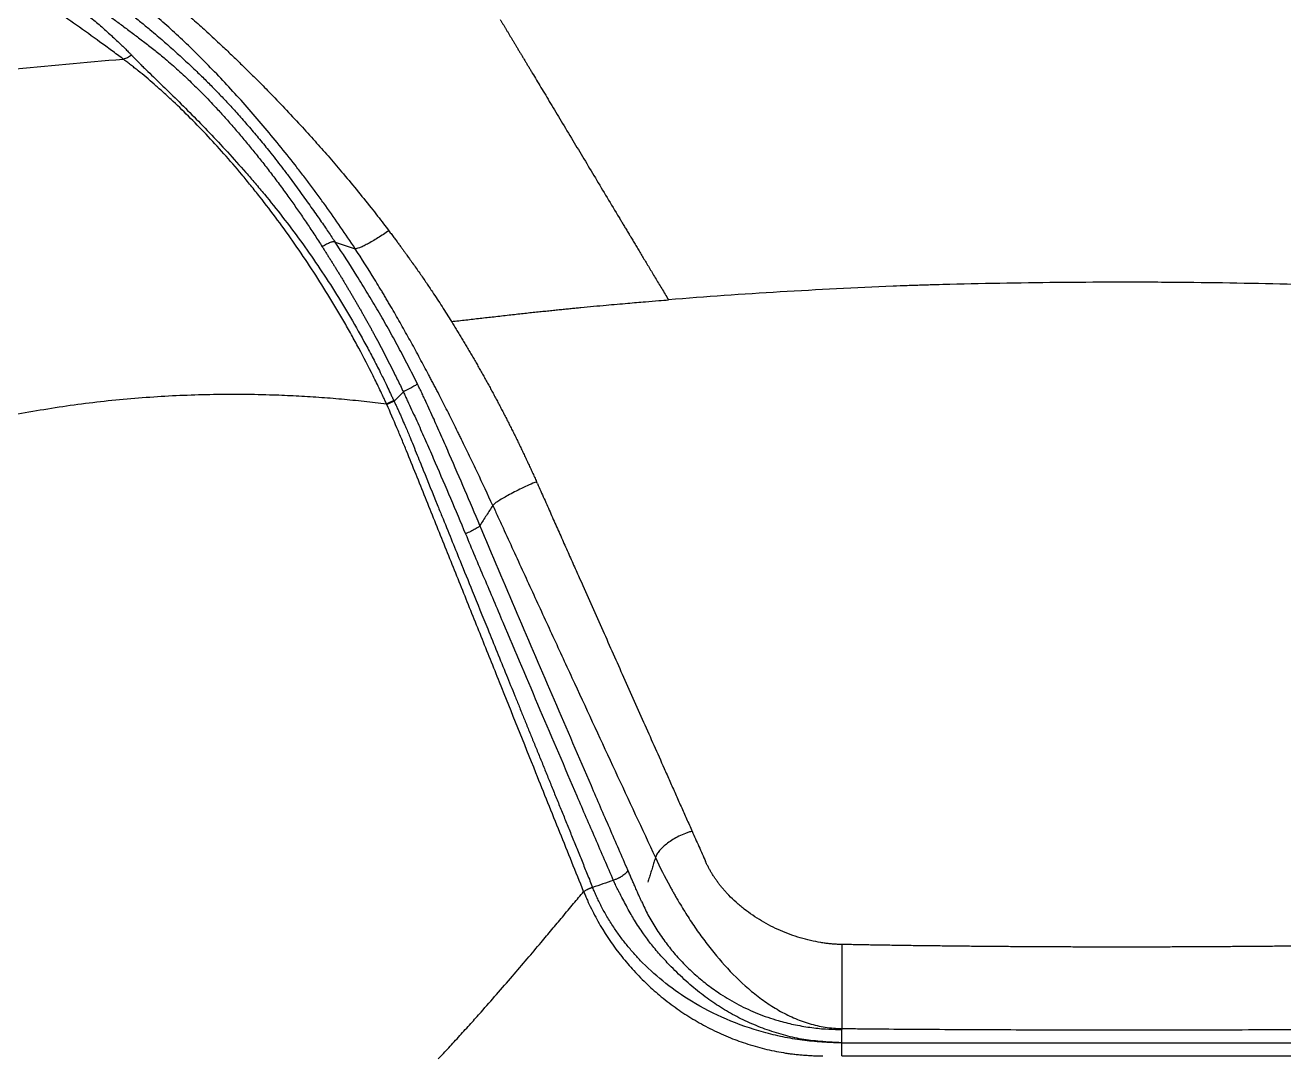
# Model space of a CAD drawing. Header units: inches. Extents: x 2 to 86, y -22 to 129.
# Drawn here: x 30.45 to 46.47, y 59.21 to 72.33 of the extents above; entities that cross this region are included whole.
import ezdxf

# ---------------------------------------------------------------- set-up
doc = ezdxf.new("R2010")
doc.units = ezdxf.units.IN
doc.header["$MEASUREMENT"] = 0
doc.layers.add('BDIM_CYAN', color=4, linetype='Continuous')

# ---------------------------------------------------------------- blocks, each defined once
blk = doc.blocks.new('2026 RHYTHM')
at = {"layer": 'BDIM_CYAN', "color": 3}
for p, q in [((32.893, 66.674), (32.775, 66.556)), ((38.435, 58.563), (38.473, 58.561))]:
    blk.add_line(p, q, dxfattribs=at)
at = {"layer": 'BDIM_CYAN', "color": 3, "flags": 128}
for points in [[(32.024, 68.581), (32.152, 68.539), (32.279, 68.497)], [(34.599, 65.509), (34.594, 65.52), (34.589, 65.532)]]:
    blk.add_lwpolyline(points, dxfattribs=at)
at = {"layer": 'BDIM_CYAN', "color": 3}
for points, knots in [([(28.421, 71.963), (28.44, 71.951), (28.479, 71.926), (28.536, 71.888), (28.593, 71.85), (28.651, 71.811), (28.708, 71.772), (28.766, 71.733), (28.823, 71.693), (28.881, 71.652), (28.938, 71.612), (28.996, 71.571), (29.054, 71.529), (29.112, 71.487), (29.17, 71.444), (29.229, 71.4), (29.29, 71.355), (29.352, 71.309), (29.414, 71.262), (29.476, 71.215), (29.54, 71.168), (29.603, 71.119), (29.667, 71.07), (29.732, 71.019), (29.797, 70.966), (29.896, 70.884), (30.028, 70.768), (30.194, 70.613), (30.361, 70.447), (30.51, 70.29), (30.64, 70.147), (30.752, 70.019), (30.864, 69.887), (30.976, 69.751), (31.089, 69.611), (31.201, 69.467), (31.312, 69.319), (31.403, 69.195), (31.473, 69.097), (31.522, 69.027), (31.571, 68.957), (31.62, 68.886), (31.668, 68.815), (31.717, 68.742), (31.765, 68.67), (31.813, 68.596), (31.844, 68.547), (31.86, 68.522)], [0, 0, 0, 0, 0.017855, 0.035712, 0.05357, 0.071429, 0.089288, 0.107147, 0.125006, 0.142863, 0.160719, 0.178576, 0.196433, 0.21429, 0.232148, 0.250006, 0.268757, 0.287509, 0.306262, 0.325016, 0.343769, 0.362515, 0.381257, 0.400002, 0.418753, 0.437506, 0.484386, 0.531264, 0.578135, 0.625002, 0.65625, 0.687501, 0.718752, 0.750004, 0.781255, 0.812502, 0.843745, 0.874992, 0.888884, 0.902778, 0.916671, 0.930565, 0.944458, 0.958348, 0.972236, 0.986121, 1, 1, 1, 1]), ([(28.617, 72.068), (28.631, 72.059), (28.659, 72.041), (28.701, 72.013), (28.744, 71.984), (28.788, 71.955), (28.832, 71.924), (28.877, 71.893), (28.922, 71.861), (28.968, 71.829), (29.056, 71.765), (29.206, 71.655), (29.385, 71.516), (29.545, 71.386), (29.659, 71.292), (29.754, 71.212), (29.858, 71.122), (29.978, 71.016), (30.121, 70.886), (30.256, 70.758), (30.385, 70.633), (30.508, 70.509), (30.632, 70.378), (30.759, 70.242), (30.886, 70.098), (31.015, 69.948), (31.122, 69.818), (31.239, 69.672), (31.34, 69.542), (31.466, 69.375), (31.562, 69.244), (31.652, 69.119), (31.716, 69.028), (31.777, 68.942), (31.834, 68.861), (31.887, 68.784), (31.936, 68.712), (31.981, 68.645), (32.01, 68.602), (32.024, 68.581)], [0, 0, 0, 0, 0.013169, 0.026512, 0.04003, 0.053727, 0.067605, 0.081669, 0.095921, 0.110365, 0.125005, 0.178038, 0.250006, 0.290157, 0.324422, 0.352726, 0.375008, 0.417277, 0.458955, 0.500008, 0.5347, 0.569754, 0.605154, 0.640892, 0.676954, 0.713329, 0.750005, 0.7679, 0.812501, 0.836078, 0.874999, 0.894398, 0.912719, 0.929964, 0.94613, 0.961218, 0.975226, 0.988153, 1, 1, 1, 1]), ([(28.308, 71.884), (28.324, 71.874), (28.354, 71.854), (28.4, 71.823), (28.446, 71.791), (28.492, 71.759), (28.537, 71.727), (28.583, 71.694), (28.629, 71.66), (28.674, 71.627), (28.719, 71.592), (28.765, 71.557), (28.81, 71.521), (28.855, 71.485), (28.931, 71.423), (29.039, 71.332), (29.153, 71.231), (29.242, 71.147), (29.303, 71.089), (29.356, 71.037), (29.395, 70.999), (29.42, 70.973), (29.432, 70.962), (29.435, 70.959)], [0, 0, 0, 0, 0.037467, 0.075092, 0.112874, 0.150814, 0.188914, 0.227174, 0.265595, 0.304178, 0.342924, 0.381834, 0.420909, 0.46015, 0.499559, 0.621684, 0.749625, 0.811057, 0.874804, 0.924905, 0.965424, 0.99046, 1, 1, 1, 1]), ([(32.279, 68.497), (32.158, 68.682), (32.002, 68.908), (31.809, 69.174), (31.728, 69.283), (31.663, 69.37), (31.597, 69.456), (31.481, 69.606), (31.314, 69.816), (31.042, 70.144), (30.698, 70.533), (30.353, 70.892), (30.081, 71.155), (29.881, 71.339), (29.687, 71.507), (29.499, 71.66), (29.32, 71.794), (29.207, 71.872), (29.153, 71.907)], [0, 0, 0, 0, 0.125, 0.15625, 0.1875, 0.203125, 0.21875, 0.25, 0.3125, 0.375, 0.5, 0.625, 0.6875, 0.75, 0.8125, 0.875, 0.9375, 1, 1, 1, 1]), ([(29.72, 71.839), (29.727, 71.832), (29.743, 71.82), (29.766, 71.801), (29.789, 71.781), (29.813, 71.762), (29.842, 71.738), (29.888, 71.699), (29.952, 71.645), (30.017, 71.589), (30.084, 71.531), (30.153, 71.471), (30.235, 71.398), (30.315, 71.326), (30.428, 71.224), (30.557, 71.104), (30.706, 70.963), (30.839, 70.835), (30.973, 70.703), (31.088, 70.588), (31.224, 70.449), (31.383, 70.284), (31.579, 70.075), (31.763, 69.872), (31.937, 69.674), (32.177, 69.395), (32.387, 69.139), (32.563, 68.915), (32.638, 68.818), (32.685, 68.756), (32.708, 68.726)], [0, 0, 0, 0, 0.0090012, 0.0179982, 0.0269916, 0.0359822, 0.0449707, 0.0598844, 0.0881364, 0.1152798, 0.1311771, 0.1598237, 0.1884594, 0.2170974, 0.2424854, 0.3031024, 0.3462832, 0.3894905, 0.4329771, 0.4764689, 0.5002638, 0.5641728, 0.6290395, 0.6883043, 0.7419965, 0.7980551, 0.9229147, 0.9509266, 0.9766205, 1, 1, 1, 1]), ([(29.326, 70.91), (29.277, 70.946), (29.228, 70.982), (29.13, 71.055), (29.081, 71.091), (28.933, 71.198), (28.834, 71.27), (28.634, 71.41), (28.534, 71.48), (28.383, 71.584), (28.333, 71.619), (28.232, 71.687), (28.182, 71.722), (28.131, 71.756)], [0, 0, 0, 0, 0.125, 0.125, 0.25, 0.25, 0.5, 0.5, 0.75, 0.75, 0.875, 0.875, 1, 1, 1, 1]), ([(34.125, 71.413), (34.131, 71.403), (34.143, 71.384), (34.161, 71.354), (34.179, 71.324), (34.197, 71.294), (34.216, 71.262), (34.235, 71.231), (34.254, 71.198), (34.274, 71.166), (34.294, 71.132), (34.314, 71.098), (34.335, 71.064), (34.356, 71.029), (34.377, 70.994), (34.399, 70.958), (34.421, 70.921), (34.443, 70.884), (34.465, 70.847), (34.488, 70.809), (34.511, 70.771), (34.562, 70.686), (34.645, 70.547), (34.768, 70.343), (34.903, 70.118), (35.045, 69.882), (35.191, 69.64), (35.336, 69.397), (35.486, 69.148), (35.597, 68.964), (35.666, 68.848), (35.693, 68.803), (35.721, 68.756), (35.751, 68.708), (35.781, 68.658), (35.812, 68.606), (35.844, 68.552), (35.877, 68.496), (35.912, 68.439), (35.947, 68.38), (35.983, 68.319), (36.021, 68.257), (36.059, 68.193), (36.099, 68.127), (36.14, 68.059), (36.181, 67.99), (36.224, 67.919), (36.253, 67.871), (36.268, 67.847)], [0, 0, 0, 0, 0.012518, 0.025028, 0.037531, 0.050027, 0.062518, 0.075006, 0.087492, 0.099979, 0.112468, 0.12496, 0.137457, 0.14996, 0.162468, 0.174985, 0.187509, 0.200042, 0.212584, 0.225138, 0.237702, 0.250279, 0.307536, 0.368298, 0.432565, 0.500433, 0.562584, 0.624931, 0.687489, 0.750264, 0.76084, 0.771799, 0.783142, 0.794869, 0.806982, 0.819481, 0.832366, 0.84564, 0.859303, 0.873356, 0.8878, 0.902637, 0.917868, 0.933495, 0.949519, 0.965943, 0.98277, 1, 1, 1, 1]), ([(20.914, 68.825), (20.929, 68.837), (20.965, 68.866), (21.067, 68.944), (21.212, 69.05), (21.56, 69.286), (22.344, 69.734), (23.385, 70.116), (24.472, 70.374), (25.166, 70.494), (25.719, 70.57), (26.14, 70.619), (26.507, 70.656), (26.72, 70.676), (26.819, 70.685), (27.047, 70.705), (27.379, 70.735), (28.191, 70.808), (28.84, 70.866), (29.326, 70.91)], [0.1411054, 0.1411054, 0.1411054, 0.1411054, 0.1428716, 0.1448247, 0.148731, 0.1526372, 0.1682622, 0.1995122, 0.2151372, 0.2307622, 0.2385747, 0.2463872, 0.2541997, 0.258106, 0.2600591, 0.2620122, 0.2776372, 0.2932622, 0.3396568, 0.3396568, 0.3396568, 0.3396568]), ([(29.435, 70.959), (29.418, 70.946), (29.4, 70.935), (29.364, 70.919), (29.345, 70.913), (29.326, 70.91)], [0, 0, 0, 0, 0.5, 0.5, 1, 1, 1, 1]), ([(32.678, 66.523), (32.672, 66.538), (32.665, 66.553), (32.651, 66.583), (32.644, 66.598), (32.623, 66.642), (32.609, 66.672), (32.566, 66.761), (32.537, 66.82), (32.449, 66.997), (32.389, 67.113), (32.295, 67.288), (32.264, 67.345), (32.2, 67.461), (32.167, 67.518), (32.069, 67.689), (32.001, 67.802), (31.865, 68.023), (31.796, 68.132), (31.655, 68.347), (31.584, 68.452), (31.367, 68.763), (31.218, 68.964), (31.028, 69.206), (30.989, 69.254), (30.913, 69.348), (30.875, 69.395), (30.761, 69.532), (30.684, 69.62), (30.457, 69.876), (30.306, 70.035), (30.083, 70.257), (30.009, 70.328), (29.9, 70.429), (29.863, 70.463), (29.791, 70.528), (29.756, 70.559), (29.651, 70.65), (29.583, 70.708), (29.501, 70.774), (29.485, 70.787), (29.452, 70.813), (29.436, 70.826), (29.404, 70.85), (29.389, 70.863), (29.365, 70.881), (29.357, 70.886), (29.342, 70.898), (29.334, 70.904), (29.326, 70.91)], [0, 0, 0, 0, 0.007813, 0.007813, 0.015625, 0.015625, 0.03125, 0.03125, 0.0625, 0.0625, 0.125, 0.125, 0.15625, 0.15625, 0.1875, 0.1875, 0.25, 0.25, 0.3125, 0.3125, 0.375, 0.375, 0.5, 0.5, 0.53125, 0.53125, 0.5625, 0.5625, 0.625, 0.625, 0.75, 0.75, 0.8125, 0.8125, 0.84375, 0.84375, 0.875, 0.875, 0.9375, 0.9375, 0.953125, 0.953125, 0.96875, 0.96875, 0.984375, 0.984375, 0.992187, 0.992187, 1, 1, 1, 1]), ([(29.435, 70.959), (29.436, 70.957), (29.439, 70.954), (29.446, 70.947), (29.458, 70.936), (29.474, 70.919), (29.494, 70.898), (29.513, 70.879), (29.533, 70.858), (29.561, 70.83), (29.613, 70.78), (29.687, 70.707), (29.814, 70.584), (29.984, 70.419), (30.2, 70.205), (30.424, 69.975), (30.654, 69.729), (30.849, 69.512), (31.007, 69.33), (31.242, 69.05), (31.511, 68.703), (31.805, 68.284), (32.09, 67.849), (32.323, 67.45), (32.509, 67.1), (32.581, 66.959), (32.64, 66.84), (32.683, 66.751), (32.721, 66.67), (32.746, 66.618), (32.758, 66.592), (32.764, 66.579), (32.767, 66.574), (32.769, 66.57), (32.77, 66.567), (32.771, 66.565)], [0, 0, 0, 0, 0.001795, 0.003714, 0.007756, 0.015686, 0.023464, 0.031143, 0.037707, 0.046603, 0.062111, 0.093122, 0.124215, 0.186733, 0.248763, 0.310476, 0.372245, 0.434404, 0.465726, 0.497206, 0.622209, 0.684595, 0.747198, 0.873498, 0.905069, 0.936631, 0.94927, 0.96824, 0.984002, 0.991917, 0.995901, 0.997941, 0.998467, 0.998997, 1, 1, 1, 1]), ([(32.024, 68.581), (32.019, 68.584), (32.012, 68.585), (31.991, 68.583), (31.978, 68.58), (31.949, 68.569), (31.932, 68.562), (31.897, 68.544), (31.879, 68.534), (31.86, 68.522)], [0, 0, 0, 0, 0.25, 0.25, 0.5, 0.5, 0.75, 0.75, 1, 1, 1, 1]), ([(33.071, 66.778), (33.052, 66.817), (33.032, 66.856), (32.993, 66.934), (32.973, 66.973), (32.912, 67.09), (32.871, 67.168), (32.788, 67.323), (32.746, 67.4), (32.66, 67.553), (32.617, 67.629), (32.55, 67.742), (32.528, 67.78), (32.483, 67.855), (32.461, 67.893), (32.393, 68.005), (32.348, 68.079), (32.21, 68.298), (32.118, 68.441), (32.024, 68.581)], [0, 0, 0, 0, 0.0625, 0.0625, 0.125, 0.125, 0.25, 0.25, 0.375, 0.375, 0.5, 0.5, 0.5625, 0.5625, 0.625, 0.625, 0.75, 0.75, 1, 1, 1, 1]), ([(32.708, 68.726), (32.721, 68.709), (32.745, 68.677), (32.78, 68.631), (32.812, 68.587), (32.842, 68.547), (32.87, 68.509), (32.894, 68.475), (32.917, 68.444), (32.937, 68.417), (32.954, 68.392), (32.97, 68.371), (32.982, 68.353), (32.993, 68.339), (33.001, 68.327), (33.006, 68.319), (33.04, 68.272), (33.1, 68.187), (33.184, 68.065), (33.258, 67.954), (33.325, 67.854), (33.386, 67.76), (33.446, 67.665), (33.486, 67.602), (33.505, 67.571)], [0, 0, 0, 0, 0.04462, 0.086347, 0.12518, 0.16112, 0.194164, 0.224313, 0.251565, 0.275918, 0.297372, 0.315924, 0.331575, 0.344322, 0.354166, 0.361104, 0.365138, 0.47773, 0.583417, 0.682191, 0.76161, 0.841048, 0.92051, 1, 1, 1, 1]), ([(31.86, 68.522), (31.868, 68.51), (31.884, 68.484), (31.908, 68.447), (31.932, 68.409), (31.956, 68.37), (31.98, 68.332), (32.004, 68.294), (32.028, 68.256), (32.051, 68.217), (32.075, 68.179), (32.099, 68.14), (32.122, 68.101), (32.146, 68.062), (32.169, 68.023), (32.192, 67.984), (32.216, 67.945), (32.239, 67.906), (32.262, 67.866), (32.285, 67.827), (32.308, 67.787), (32.331, 67.747), (32.354, 67.708), (32.376, 67.668), (32.399, 67.628), (32.421, 67.588), (32.444, 67.548), (32.466, 67.508), (32.488, 67.468), (32.51, 67.427), (32.546, 67.361), (32.595, 67.27), (32.656, 67.152), (32.717, 67.033), (32.77, 66.927), (32.816, 66.834), (32.855, 66.755), (32.88, 66.701), (32.893, 66.674)], [0, 0, 0, 0, 0.0216003, 0.0431875, 0.0647636, 0.0863304, 0.10789, 0.1294443, 0.150995, 0.1725441, 0.1940933, 0.2156444, 0.2371992, 0.2587593, 0.2803254, 0.3018964, 0.3234711, 0.3450484, 0.3666271, 0.3882061, 0.4097841, 0.43136, 0.4529326, 0.4745008, 0.4960634, 0.5176194, 0.5391687, 0.5607115, 0.582248, 0.6037785, 0.6253033, 0.687697, 0.750073, 0.8124626, 0.8748991, 0.9165614, 0.958249, 1, 1, 1, 1]), ([(34.031, 65.23), (33.967, 65.37), (33.869, 65.58), (33.736, 65.859), (33.66, 66.016), (33.608, 66.12), (33.574, 66.19), (33.514, 66.311), (33.444, 66.45), (33.374, 66.588), (33.334, 66.665), (33.307, 66.717), (33.294, 66.743), (33.28, 66.768), (33.267, 66.794), (33.253, 66.82), (33.235, 66.854), (33.186, 66.948), (33.104, 67.102), (32.993, 67.306), (32.879, 67.508), (32.784, 67.676), (32.715, 67.793), (32.676, 67.859), (32.647, 67.909), (32.617, 67.959), (32.577, 68.025), (32.467, 68.206), (32.364, 68.368), (32.279, 68.497)], [0, 0, 0, 0, 0.125, 0.1875, 0.25, 0.265625, 0.28125, 0.3125, 0.375, 0.40625, 0.4375, 0.445312, 0.453125, 0.460938, 0.46875, 0.476562, 0.484375, 0.5, 0.5625, 0.625, 0.6875, 0.75, 0.78125, 0.796875, 0.8125, 0.828125, 0.84375, 0.875, 1, 1, 1, 1]), ([(47.813, 67.845), (47.342, 67.883), (46.868, 67.917), (45.915, 67.974), (45.437, 67.999), (44.895, 68.021), (44.835, 68.023), (44.714, 68.028), (44.654, 68.03), (44.533, 68.034), (44.473, 68.036), (44.352, 68.039), (44.292, 68.04), (43.989, 68.048), (43.747, 68.053), (43.26, 68.062), (43.016, 68.065), (42.649, 68.068), (42.527, 68.069), (42.282, 68.07), (42.159, 68.07), (41.547, 68.07), (41.06, 68.066), (40.332, 68.053), (40.09, 68.048), (39.789, 68.041), (39.698, 68.038), (39.608, 68.036), (39.547, 68.034), (39.517, 68.033), (39.457, 68.031), (39.427, 68.03), (39.367, 68.028), (39.277, 68.025), (39.186, 68.021), (38.646, 67.999), (38.167, 67.975), (37.214, 67.918), (36.74, 67.884), (36.268, 67.847)], [0, 0, 0, 0, 0.125, 0.125, 0.25, 0.25, 0.265625, 0.265625, 0.28125, 0.28125, 0.296875, 0.296875, 0.3125, 0.3125, 0.375, 0.375, 0.4375, 0.4375, 0.46875, 0.46875, 0.5, 0.5, 0.625, 0.625, 0.6875, 0.6875, 0.703125, 0.710937, 0.710937, 0.71875, 0.71875, 0.726562, 0.726562, 0.734375, 0.75, 0.75, 0.875, 0.875, 1, 1, 1, 1]), ([(34.047, 67.632), (34.079, 67.636), (34.143, 67.643), (34.237, 67.654), (34.328, 67.664), (34.417, 67.674), (34.503, 67.683), (34.587, 67.692), (34.667, 67.7), (34.745, 67.708), (34.82, 67.716), (34.892, 67.723), (34.961, 67.73), (35.028, 67.737), (35.091, 67.743), (35.24, 67.757), (35.459, 67.778), (35.732, 67.802), (35.956, 67.821), (36.129, 67.835), (36.227, 67.843), (36.268, 67.847)], [0, 0, 0, 0, 0.044267, 0.087247, 0.128934, 0.169326, 0.208419, 0.246211, 0.282699, 0.317881, 0.351755, 0.384318, 0.415571, 0.445511, 0.474137, 0.50145, 0.646415, 0.768828, 0.868612, 0.945692, 1, 1, 1, 1]), ([(33.505, 67.571), (33.536, 67.574), (33.598, 67.581), (33.689, 67.591), (33.78, 67.602), (33.87, 67.612), (33.959, 67.622), (34.017, 67.629), (34.047, 67.632)], [0, 0, 0, 0, 0.171833, 0.341625, 0.509356, 0.675007, 0.83856, 1, 1, 1, 1]), ([(33.505, 67.571), (33.517, 67.552), (33.54, 67.514), (33.575, 67.458), (33.609, 67.402), (33.643, 67.345), (33.677, 67.289), (33.711, 67.232), (33.744, 67.175), (33.777, 67.118), (33.81, 67.061), (33.843, 67.003), (33.876, 66.946), (33.908, 66.888), (33.94, 66.831), (33.972, 66.773), (34.004, 66.715), (34.035, 66.657), (34.066, 66.599), (34.097, 66.541), (34.128, 66.482), (34.158, 66.424), (34.189, 66.365), (34.219, 66.306), (34.249, 66.247), (34.278, 66.188), (34.308, 66.129), (34.337, 66.07), (34.366, 66.011), (34.394, 65.951), (34.423, 65.892), (34.451, 65.832), (34.479, 65.772), (34.507, 65.712), (34.534, 65.652), (34.562, 65.592), (34.58, 65.552), (34.589, 65.532)], [0, 0, 0, 0, 0.028553, 0.057102, 0.085648, 0.11419, 0.14273, 0.171268, 0.199804, 0.228339, 0.256873, 0.285406, 0.31394, 0.342475, 0.37101, 0.399547, 0.428086, 0.456628, 0.485172, 0.51372, 0.542271, 0.570827, 0.599388, 0.627954, 0.656525, 0.685103, 0.713687, 0.742279, 0.770878, 0.799485, 0.828101, 0.856725, 0.88536, 0.914004, 0.942658, 0.971323, 1, 1, 1, 1]), ([(17.551, 51.453), (17.548, 51.478), (17.542, 51.529), (17.533, 51.606), (17.524, 51.683), (17.516, 51.76), (17.508, 51.838), (17.501, 51.915), (17.494, 51.992), (17.487, 52.07), (17.481, 52.147), (17.475, 52.225), (17.47, 52.302), (17.465, 52.38), (17.46, 52.458), (17.456, 52.536), (17.452, 52.614), (17.448, 52.693), (17.445, 52.771), (17.439, 52.95), (17.433, 53.229), (17.435, 53.61), (17.446, 53.99), (17.474, 54.503), (17.534, 55.145), (17.647, 55.913), (17.801, 56.672), (18.022, 57.512), (18.329, 58.426), (18.746, 59.399), (19.245, 60.339), (19.823, 61.239), (20.48, 62.091), (21.208, 62.883), (22.001, 63.611), (22.853, 64.267), (23.753, 64.843), (24.693, 65.34), (25.666, 65.756), (26.579, 66.062), (27.419, 66.282), (28.177, 66.436), (28.944, 66.549), (29.584, 66.608), (30.096, 66.635), (30.476, 66.646), (30.856, 66.648), (31.158, 66.641), (31.382, 66.633), (31.527, 66.626), (31.672, 66.618), (31.817, 66.608), (31.962, 66.598), (32.106, 66.585), (32.249, 66.572), (32.393, 66.557), (32.536, 66.541), (32.631, 66.529), (32.678, 66.523)], [0, 0, 0, 0, 0.0032494, 0.006499, 0.0097486, 0.0129986, 0.0162489, 0.0194996, 0.022751, 0.0260029, 0.0292557, 0.0325092, 0.0357637, 0.0390193, 0.0422759, 0.0455338, 0.048793, 0.0520536, 0.0553157, 0.0585793, 0.0743726, 0.0901293, 0.1058604, 0.121576, 0.1535039, 0.1850831, 0.2163964, 0.2475293, 0.2899007, 0.3317842, 0.3734111, 0.4154849, 0.4573293, 0.4992361, 0.5411283, 0.582964, 0.6250169, 0.6665921, 0.7084283, 0.7507827, 0.7818778, 0.8131559, 0.8446908, 0.8765707, 0.8922466, 0.9079491, 0.9236881, 0.9394737, 0.9455525, 0.9516237, 0.9576881, 0.9637462, 0.9697988, 0.9758463, 0.9818896, 0.9879292, 0.9939658, 1, 1, 1, 1]), ([(33.071, 66.778), (33.07, 66.775), (33.064, 66.77), (33.044, 66.757), (33.031, 66.749), (32.998, 66.73), (32.979, 66.719), (32.937, 66.697), (32.915, 66.686), (32.893, 66.674)], [0, 0, 0, 0, 0.25, 0.25, 0.5, 0.5, 0.75, 0.75, 1, 1, 1, 1]), ([(32.893, 66.674), (32.902, 66.656), (32.91, 66.637), (32.928, 66.599), (32.937, 66.58), (32.963, 66.524), (32.98, 66.486), (33.015, 66.411), (33.033, 66.374), (33.067, 66.299), (33.084, 66.262), (33.134, 66.15), (33.168, 66.075), (33.234, 65.924), (33.266, 65.849), (33.364, 65.623), (33.429, 65.473), (33.557, 65.171), (33.62, 65.02), (33.684, 64.869)], [0, 0, 0, 0, 0.03125, 0.03125, 0.0625, 0.0625, 0.125, 0.125, 0.1875, 0.1875, 0.25, 0.25, 0.375, 0.375, 0.5, 0.5, 0.75, 0.75, 1, 1, 1, 1]), ([(33.867, 64.976), (33.804, 65.126), (33.74, 65.276), (33.611, 65.576), (33.546, 65.726), (33.449, 65.95), (33.416, 66.025), (33.35, 66.176), (33.317, 66.251), (33.249, 66.402), (33.215, 66.477), (33.171, 66.571), (33.162, 66.589), (33.149, 66.617), (33.144, 66.627), (33.135, 66.645), (33.131, 66.655), (33.122, 66.673), (33.118, 66.683), (33.109, 66.702), (33.104, 66.712), (33.094, 66.731), (33.09, 66.74), (33.08, 66.759), (33.076, 66.769), (33.071, 66.778)], [0, 0, 0, 0, 0.25, 0.25, 0.5, 0.5, 0.625, 0.625, 0.75, 0.75, 0.875, 0.875, 0.90625, 0.90625, 0.921875, 0.921875, 0.9375, 0.9375, 0.953125, 0.953125, 0.96875, 0.96875, 0.984375, 0.984375, 1, 1, 1, 1]), ([(34.581, 61.827), (34.428, 62.208), (34.274, 62.593), (34.04, 63.174), (33.962, 63.368), (33.805, 63.757), (33.727, 63.953), (33.569, 64.344), (33.49, 64.54), (33.332, 64.934), (33.253, 65.131), (33.134, 65.428), (33.094, 65.527), (33.014, 65.725), (32.974, 65.824), (32.914, 65.973), (32.893, 66.022), (32.852, 66.121), (32.831, 66.17), (32.768, 66.318), (32.726, 66.416), (32.682, 66.514)], [0, 0, 0, 0, 0.25, 0.25, 0.375, 0.375, 0.5, 0.5, 0.625, 0.625, 0.75, 0.75, 0.8125, 0.8125, 0.875, 0.875, 0.90625, 0.90625, 0.9375, 0.9375, 1, 1, 1, 1]), ([(32.774, 66.556), (32.781, 66.542), (32.795, 66.513), (32.815, 66.47), (32.835, 66.427), (32.855, 66.383), (32.88, 66.325), (32.918, 66.238), (32.963, 66.132), (33.012, 66.014), (33.056, 65.903), (33.102, 65.789), (33.191, 65.569), (33.285, 65.338), (33.403, 65.046), (33.5, 64.808), (33.629, 64.49), (33.784, 64.108), (33.981, 63.623), (34.144, 63.223), (34.259, 62.94), (34.313, 62.806), (34.368, 62.67), (34.424, 62.532), (34.481, 62.392), (34.539, 62.249), (34.598, 62.104), (34.658, 61.957), (34.719, 61.808), (34.78, 61.656), (34.842, 61.502), (34.906, 61.347), (34.97, 61.189), (35.035, 61.029), (35.101, 60.867), (35.167, 60.703), (35.235, 60.537), (35.28, 60.426), (35.302, 60.37)], [0, 0, 0, 0, 0.00689, 0.013819, 0.020786, 0.027794, 0.034841, 0.048557, 0.069721, 0.085129, 0.104556, 0.122153, 0.139272, 0.208664, 0.231641, 0.277993, 0.322182, 0.383118, 0.460803, 0.555236, 0.576466, 0.598104, 0.620152, 0.642609, 0.665476, 0.688751, 0.712436, 0.736531, 0.761035, 0.785948, 0.811271, 0.837003, 0.863145, 0.889697, 0.916658, 0.944029, 0.97181, 1, 1, 1, 1]), ([(34.599, 65.509), (34.613, 65.476), (34.642, 65.412), (34.685, 65.316), (34.728, 65.22), (34.77, 65.124), (34.812, 65.03), (34.854, 64.935), (34.896, 64.842), (34.937, 64.748), (34.979, 64.656), (35.02, 64.564), (35.06, 64.472), (35.101, 64.381), (35.219, 64.116), (35.412, 63.682), (35.682, 63.076), (35.948, 62.478), (36.15, 62.026), (36.285, 61.722), (36.356, 61.561), (36.427, 61.402), (36.498, 61.243), (36.545, 61.138), (36.568, 61.085)], [0, 0, 0, 0, 0.021599, 0.043088, 0.064469, 0.085741, 0.106904, 0.127957, 0.1489, 0.169734, 0.190458, 0.211072, 0.231576, 0.25197, 0.272253, 0.410184, 0.544433, 0.682103, 0.816673, 0.853721, 0.890577, 0.927243, 0.963718, 1, 1, 1, 1]), ([(34.031, 65.23), (34.018, 65.209), (33.991, 65.167), (33.95, 65.104), (33.909, 65.04), (33.881, 64.997), (33.867, 64.976)], [0, 0, 0, 0, 0.24693, 0.495907, 0.74693, 1, 1, 1, 1]), ([(34.031, 65.23), (34.053, 65.182), (34.096, 65.087), (34.183, 64.898), (34.335, 64.566), (34.552, 64.094), (34.812, 63.529), (35.331, 62.405), (35.761, 61.48), (36.101, 60.751)], [0, 0, 0, 0, 0.03125, 0.0625, 0.125, 0.25, 0.375, 0.5, 1, 1, 1, 1]), ([(33.867, 64.976), (33.865, 64.971), (33.859, 64.964), (33.838, 64.948), (33.825, 64.939), (33.791, 64.92), (33.771, 64.909), (33.729, 64.889), (33.706, 64.879), (33.684, 64.869)], [0, 0, 0, 0, 0.25, 0.25, 0.5, 0.5, 0.75, 0.75, 1, 1, 1, 1]), ([(35.751, 60.589), (35.674, 60.766), (35.597, 60.944), (35.441, 61.302), (35.364, 61.482), (35.13, 62.023), (34.974, 62.386), (34.66, 63.118), (34.502, 63.486), (34.185, 64.228), (34.027, 64.601), (33.867, 64.976)], [0, 0, 0, 0, 0.125, 0.125, 0.25, 0.25, 0.5, 0.5, 0.75, 0.75, 1, 1, 1, 1]), ([(33.684, 64.869), (33.763, 64.681), (33.842, 64.492), (34.001, 64.117), (34.08, 63.93), (34.317, 63.37), (34.475, 62.999), (34.788, 62.264), (34.945, 61.899), (35.178, 61.356), (35.256, 61.175), (35.411, 60.816), (35.488, 60.638), (35.565, 60.46)], [0, 0, 0, 0, 0.125, 0.125, 0.25, 0.25, 0.5, 0.5, 0.75, 0.75, 0.875, 0.875, 1, 1, 1, 1]), ([(35.187, 60.318), (35.088, 60.566), (34.987, 60.817), (34.785, 61.32), (34.683, 61.573), (34.581, 61.827)], [0, 0, 0, 0, 0.5, 0.5, 1, 1, 1, 1]), ([(36.568, 61.085), (36.554, 61.082), (36.526, 61.073), (36.468, 61.053), (36.398, 61.022), (36.322, 60.979), (36.254, 60.933), (36.198, 60.886), (36.152, 60.839), (36.124, 60.801), (36.108, 60.772), (36.103, 60.758), (36.101, 60.751)], [0, 0, 0, 0, 0.0625, 0.125, 0.25, 0.375, 0.5, 0.625, 0.75, 0.875, 0.9375, 1, 1, 1, 1]), ([(36.568, 61.085), (36.583, 61.053), (36.611, 60.989), (36.654, 60.892), (36.697, 60.796), (36.725, 60.733), (36.74, 60.701)], [0, 0, 0, 0, 0.2512446, 0.5016604, 0.7512459, 1, 1, 1, 1]), ([(36.101, 60.751), (36.095, 60.73), (36.082, 60.689), (36.063, 60.626), (36.044, 60.563), (36.024, 60.5), (36.011, 60.458), (36.005, 60.437)], [0, 0, 0, 0, 0.2, 0.4, 0.6, 0.8, 1, 1, 1, 1]), ([(36.101, 60.751), (36.158, 60.628), (36.228, 60.489), (36.313, 60.335), (36.334, 60.297), (36.351, 60.267), (36.369, 60.236), (36.418, 60.153), (36.501, 60.017), (36.618, 59.84), (36.785, 59.609), (37.012, 59.336), (37.267, 59.089), (37.492, 58.917), (37.67, 58.803), (37.858, 58.708), (38.056, 58.634), (38.262, 58.587), (38.403, 58.576), (38.473, 58.575)], [0, 0, 0, 0, 0.125, 0.140625, 0.15625, 0.164062, 0.171875, 0.1875, 0.25, 0.3125, 0.375, 0.5, 0.625, 0.6875, 0.75, 0.8125, 0.875, 0.9375, 1, 1, 1, 1]), ([(35.751, 60.589), (35.751, 60.588), (35.75, 60.586), (35.748, 60.582), (35.745, 60.577), (35.741, 60.571), (35.736, 60.564), (35.727, 60.553), (35.712, 60.539), (35.694, 60.525), (35.68, 60.516), (35.672, 60.51), (35.663, 60.505), (35.652, 60.498), (35.641, 60.492), (35.628, 60.486), (35.614, 60.479), (35.599, 60.473), (35.582, 60.466), (35.571, 60.462), (35.565, 60.46)], [0, 0, 0, 0, 0.028036, 0.061659, 0.10077, 0.145268, 0.195045, 0.25003, 0.374022, 0.49985, 0.535437, 0.574016, 0.615668, 0.660486, 0.708559, 0.760006, 0.814981, 0.873502, 0.935315, 1, 1, 1, 1]), ([(35.925, 60.191), (35.916, 60.21), (35.901, 60.246), (35.879, 60.295), (35.862, 60.335), (35.848, 60.366), (35.833, 60.4), (35.816, 60.44), (35.794, 60.49), (35.773, 60.539), (35.758, 60.573), (35.751, 60.589)], [0, 0, 0, 0, 0.1478581, 0.2720363, 0.372105, 0.4478684, 0.4992016, 0.631198, 0.749402, 0.8746521, 1, 1, 1, 1]), ([(38.473, 59.644), (38.464, 59.644), (38.447, 59.645), (38.42, 59.646), (38.394, 59.647), (38.367, 59.649), (38.341, 59.651), (38.314, 59.654), (38.287, 59.657), (38.261, 59.66), (38.234, 59.664), (38.172, 59.674), (38.075, 59.693), (37.945, 59.727), (37.817, 59.77), (37.692, 59.82), (37.57, 59.878), (37.452, 59.943), (37.339, 60.014), (37.231, 60.094), (37.129, 60.179), (37.054, 60.251), (37.003, 60.305), (36.973, 60.339), (36.944, 60.374), (36.916, 60.408), (36.89, 60.444), (36.865, 60.479), (36.841, 60.515), (36.818, 60.551), (36.796, 60.588), (36.776, 60.625), (36.757, 60.663), (36.745, 60.688), (36.74, 60.701)], [0, 0, 0, 0, 0.01231, 0.024654, 0.037036, 0.049459, 0.061926, 0.074439, 0.087001, 0.099615, 0.112285, 0.125012, 0.187187, 0.250006, 0.312412, 0.375003, 0.437614, 0.5, 0.562797, 0.624992, 0.687977, 0.749979, 0.771715, 0.793228, 0.814536, 0.835654, 0.856602, 0.877396, 0.898055, 0.918599, 0.939046, 0.959415, 0.979727, 1, 1, 1, 1]), ([(35.565, 60.46), (35.521, 60.445), (35.478, 60.43), (35.39, 60.4), (35.346, 60.385), (35.302, 60.37)], [0, 0, 0, 0, 0.5, 0.5, 1, 1, 1, 1]), ([(38.473, 58.393), (38.471, 58.393), (38.466, 58.394), (38.457, 58.394), (38.443, 58.395), (38.426, 58.396), (38.405, 58.397), (38.38, 58.398), (38.347, 58.4), (38.31, 58.402), (38.27, 58.405), (38.202, 58.41), (38.109, 58.419), (37.951, 58.44), (37.755, 58.482), (37.524, 58.555), (37.298, 58.645), (37.083, 58.752), (36.878, 58.876), (36.715, 58.992), (36.588, 59.095), (36.491, 59.179), (36.395, 59.268), (36.288, 59.374), (36.172, 59.498), (36.054, 59.638), (35.961, 59.762), (35.889, 59.867), (35.837, 59.949), (35.789, 60.031), (35.744, 60.112), (35.697, 60.2), (35.66, 60.271), (35.633, 60.324), (35.615, 60.359), (35.6, 60.39), (35.586, 60.418), (35.576, 60.438), (35.569, 60.452), (35.566, 60.458), (35.565, 60.46)], [0, 0, 0, 0, 0.001405, 0.003832, 0.00728, 0.011749, 0.01724, 0.023752, 0.031285, 0.042266, 0.052684, 0.062538, 0.095079, 0.124899, 0.185932, 0.249862, 0.312868, 0.375268, 0.437482, 0.499927, 0.533053, 0.566981, 0.60176, 0.637431, 0.688383, 0.737824, 0.785902, 0.814555, 0.84246, 0.865392, 0.89272, 0.919029, 0.947283, 0.958983, 0.968514, 0.979205, 0.987699, 0.993996, 0.998097, 1, 1, 1, 1]), ([(33.338, 58.188), (33.36, 58.212), (33.404, 58.259), (33.472, 58.332), (33.541, 58.407), (33.635, 58.509), (33.749, 58.635), (33.905, 58.81), (34.082, 59.011), (34.277, 59.236), (34.466, 59.457), (34.634, 59.655), (34.783, 59.833), (34.921, 59.997), (35.055, 60.159), (35.145, 60.267), (35.187, 60.318)], [0, 0, 0, 0, 0.0338346, 0.0689483, 0.105309, 0.1428593, 0.2156095, 0.2856875, 0.3911634, 0.4999431, 0.6023622, 0.6999737, 0.7759657, 0.8499919, 0.9287508, 1, 1, 1, 1]), ([(35.302, 60.37), (35.299, 60.369), (35.293, 60.367), (35.285, 60.364), (35.277, 60.361), (35.27, 60.358), (35.263, 60.355), (35.258, 60.353), (35.252, 60.35), (35.247, 60.348), (35.241, 60.346), (35.232, 60.341), (35.22, 60.335), (35.204, 60.327), (35.194, 60.321), (35.188, 60.318)], [0, 0, 0, 0, 0.0754383, 0.1457988, 0.2111363, 0.2714961, 0.3269207, 0.3774521, 0.4231279, 0.4639817, 0.5000434, 0.582482, 0.6931618, 0.8321412, 1, 1, 1, 1]), ([(35.188, 60.318), (35.188, 60.317), (35.189, 60.315), (35.191, 60.31), (35.194, 60.302), (35.201, 60.286), (35.215, 60.253), (35.242, 60.189), (35.302, 60.063), (35.434, 59.817), (35.616, 59.552), (35.827, 59.307), (35.995, 59.136), (36.179, 58.974), (36.372, 58.827), (36.579, 58.692), (36.797, 58.571), (37.02, 58.468), (37.214, 58.396), (37.369, 58.349), (37.49, 58.316), (37.61, 58.29), (37.709, 58.271), (37.787, 58.259), (37.847, 58.251), (37.907, 58.244), (37.97, 58.238), (38.033, 58.234), (38.099, 58.23), (38.166, 58.228), (38.211, 58.227), (38.234, 58.227)], [0, 0, 0, 0, 0.0009856, 0.0019965, 0.0040176, 0.0080574, 0.0161274, 0.0322296, 0.0642909, 0.127902, 0.2534868, 0.3140245, 0.3777715, 0.4373073, 0.5012774, 0.5623964, 0.6245282, 0.6893655, 0.7481168, 0.7802747, 0.8117536, 0.8425975, 0.8728865, 0.8874856, 0.9024542, 0.9177946, 0.933504, 0.9495776, 0.9660142, 0.9828177, 1, 1, 1, 1]), ([(38.473, 58.393), (38.462, 58.394), (38.441, 58.394), (38.414, 58.394), (38.382, 58.394), (38.319, 58.396), (38.179, 58.403), (37.97, 58.424), (37.722, 58.466), (37.395, 58.545), (37, 58.683), (36.583, 58.897), (36.229, 59.143), (35.994, 59.352), (35.837, 59.518), (35.742, 59.629), (35.652, 59.744), (35.581, 59.846), (35.526, 59.932), (35.485, 59.999), (35.447, 60.065), (35.413, 60.13), (35.381, 60.193), (35.352, 60.254), (35.326, 60.312), (35.31, 60.351), (35.302, 60.37)], [0, 0, 0, 0, 0.007822, 0.015638, 0.020505, 0.031243, 0.062379, 0.124483, 0.186832, 0.249155, 0.373908, 0.498602, 0.598834, 0.699062, 0.736641, 0.774217, 0.811796, 0.849381, 0.870759, 0.891406, 0.911323, 0.930512, 0.948975, 0.96671, 0.983719, 1, 1, 1, 1]), ([(35.925, 60.191), (35.951, 60.134), (36.005, 60.018), (36.105, 59.848), (36.216, 59.687), (36.34, 59.531), (36.47, 59.389), (36.615, 59.252), (36.766, 59.128), (36.948, 58.999), (37.158, 58.875), (37.403, 58.762), (37.638, 58.68), (37.862, 58.624), (38.063, 58.589), (38.256, 58.567), (38.379, 58.564), (38.435, 58.563)], [0, 0, 0, 0, 0.06206, 0.126453, 0.193669, 0.252914, 0.31933, 0.379384, 0.443548, 0.505827, 0.589578, 0.67251, 0.758687, 0.82119, 0.886299, 0.94777, 1, 1, 1, 1]), ([(45.604, 59.644), (45.57, 59.643), (45.503, 59.642), (45.403, 59.64), (45.302, 59.639), (45.201, 59.637), (45.1, 59.635), (44.999, 59.634), (44.897, 59.632), (44.796, 59.631), (44.695, 59.629), (44.593, 59.628), (44.492, 59.627), (44.39, 59.626), (44.289, 59.624), (44.187, 59.623), (44.085, 59.622), (43.983, 59.621), (43.881, 59.62), (43.779, 59.619), (43.677, 59.618), (43.575, 59.617), (43.473, 59.617), (43.371, 59.616), (43.269, 59.615), (43.166, 59.615), (43.064, 59.614), (42.962, 59.613), (42.859, 59.613), (42.757, 59.613), (42.654, 59.612), (42.552, 59.612), (42.449, 59.612), (42.346, 59.612), (42.244, 59.611), (42.141, 59.611), (42.006, 59.611), (41.839, 59.611), (41.639, 59.612), (41.44, 59.612), (41.241, 59.613), (41.041, 59.614), (40.842, 59.615), (40.644, 59.616), (40.445, 59.618), (40.247, 59.62), (40.048, 59.621), (39.851, 59.624), (39.653, 59.626), (39.455, 59.628), (39.258, 59.631), (39.062, 59.634), (38.865, 59.637), (38.669, 59.641), (38.538, 59.643), (38.473, 59.644)], [0, 0, 0, 0, 0.014198, 0.028401, 0.042611, 0.056826, 0.071048, 0.085274, 0.099507, 0.113745, 0.127988, 0.142237, 0.156491, 0.170751, 0.185015, 0.199285, 0.21356, 0.22784, 0.242124, 0.256414, 0.270708, 0.285007, 0.29931, 0.313618, 0.327931, 0.342247, 0.356569, 0.370894, 0.385223, 0.399557, 0.413895, 0.428236, 0.442582, 0.456931, 0.471284, 0.48564, 0.5, 0.527919, 0.555824, 0.583714, 0.61159, 0.639451, 0.667296, 0.695124, 0.722936, 0.750729, 0.778505, 0.806263, 0.834001, 0.86172, 0.889418, 0.917096, 0.944752, 0.972387, 1, 1, 1, 1]), ([(38.473, 59.644), (38.473, 59.616), (38.473, 59.559), (38.473, 59.44), (38.473, 59.286), (38.473, 59.105), (38.473, 58.939), (38.473, 58.794), (38.473, 58.677), (38.473, 58.612), (38.473, 58.582), (38.473, 58.576), (38.473, 58.575)], [0, 0, 0, 0, 0.0625, 0.125, 0.25, 0.375, 0.5, 0.625, 0.75, 0.875, 0.9375, 1, 1, 1, 1]), ([(38.473, 58.575), (38.506, 58.575), (38.573, 58.574), (38.672, 58.573), (38.772, 58.572), (38.872, 58.571), (38.972, 58.57), (39.383, 58.567), (40.107, 58.562), (41.147, 58.559), (42.058, 58.558), (42.839, 58.559), (43.489, 58.56), (44.138, 58.562), (44.638, 58.565), (44.99, 58.568), (45.195, 58.569), (45.4, 58.571), (45.536, 58.573), (45.604, 58.573)], [0, 0, 0, 0, 0.014063, 0.028126, 0.042189, 0.056252, 0.070314, 0.084376, 0.22988, 0.375383, 0.520885, 0.611828, 0.702769, 0.793713, 0.884658, 0.913493, 0.942329, 0.971164, 1, 1, 1, 1]), ([(38.473, 58.575), (38.473, 58.573), (38.473, 58.568), (38.473, 58.564), (38.473, 58.561)], [0, 0, 0, 0, 0.499681, 1, 1, 1, 1]), ([(38.473, 58.393), (38.473, 58.396), (38.473, 58.401), (38.473, 58.409), (38.473, 58.416), (38.473, 58.422), (38.473, 58.428), (38.473, 58.434), (38.473, 58.438), (38.473, 58.443), (38.473, 58.447), (38.473, 58.45), (38.473, 58.453), (38.473, 58.456), (38.473, 58.458), (38.473, 58.46), (38.473, 58.465), (38.473, 58.475), (38.473, 58.488), (38.473, 58.502), (38.473, 58.514), (38.473, 58.524), (38.473, 58.533), (38.473, 58.54), (38.473, 58.547), (38.473, 58.552), (38.473, 58.557), (38.473, 58.56), (38.473, 58.561), (38.473, 58.561)], [0, 0, 0, 0, 0.0290971, 0.0561058, 0.0811105, 0.1042221, 0.125537, 0.1451328, 0.1630675, 0.1793846, 0.1941165, 0.2072863, 0.218909, 0.2289923, 0.2375405, 0.244556, 0.2500399, 0.3029159, 0.362387, 0.4282853, 0.4999615, 0.5549018, 0.6116109, 0.6705089, 0.7318204, 0.7955972, 0.8617168, 0.9299199, 1, 1, 1, 1]), ([(38.473, 58.227), (38.473, 58.228), (38.473, 58.229), (38.473, 58.232), (38.473, 58.236), (38.473, 58.242), (38.473, 58.251), (38.473, 58.263), (38.473, 58.282), (38.473, 58.305), (38.473, 58.328), (38.473, 58.343), (38.473, 58.356), (38.473, 58.368), (38.473, 58.381), (38.473, 58.389), (38.473, 58.393)], [0, 0, 0, 0, 0.037138, 0.086419, 0.147448, 0.219776, 0.302931, 0.396476, 0.500219, 0.665692, 0.749913, 0.802672, 0.853891, 0.903756, 0.952423, 1, 1, 1, 1]), ([(38.473, 58.227), (39.067, 58.227), (40.256, 58.227), (42.633, 58.228), (44.416, 58.227), (45.604, 58.227)], [0, 0, 0, 0, 0.25, 0.5, 1, 1, 1, 1])]:
    blk.add_open_spline(points, degree=3, knots=knots, dxfattribs=at)
for points in [[(32.708, 68.726), (32.686, 68.71), (32.639, 68.679), (32.568, 68.633), (32.498, 68.591), (32.434, 68.555), (32.378, 68.527), (32.331, 68.507), (32.297, 68.496), (32.284, 68.496), (32.279, 68.497)], [(32.771, 66.565), (32.739, 66.551), (32.707, 66.537), (32.678, 66.523)], [(32.682, 66.514), (32.681, 66.517), (32.68, 66.52), (32.678, 66.523)], [(32.774, 66.556), (32.743, 66.542), (32.711, 66.528), (32.682, 66.514)], [(32.771, 66.565), (32.772, 66.562), (32.773, 66.559), (32.774, 66.556)], [(34.589, 65.532), (34.558, 65.519), (34.494, 65.492), (34.398, 65.447), (34.306, 65.402), (34.223, 65.358), (34.151, 65.317), (34.092, 65.281), (34.05, 65.25), (34.035, 65.235), (34.031, 65.23)], [(38.473, 58.393), (39.067, 58.393), (40.256, 58.392), (42.038, 58.391), (43.821, 58.392), (45.01, 58.392), (45.604, 58.393)]]:
    blk.add_open_spline(points, degree=3, dxfattribs=at)

msp = doc.modelspace()

# ---------------------------------------------------------------- block references
msp.add_blockref('2026 RHYTHM', (2.373, 0.985))

doc.saveas('drawing.dxf')
